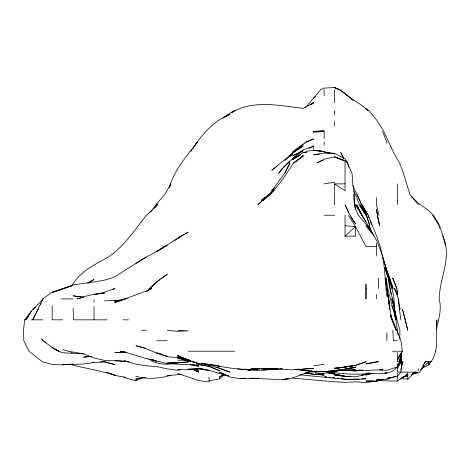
<?xml version="1.0" encoding="UTF-8"?>
<svg xmlns="http://www.w3.org/2000/svg" width="470" height="470" viewBox="0 0 470 470"><rect width="100%" height="100%" fill="white"/><g stroke="black" fill="none" stroke-linecap="round" stroke-linejoin="round"><path stroke-width="0.7" d="M324.124 138.609L324.124 131.571L313.666 132.188L313.666 131.571L324.124 130.325M399.764 339.352L399.935 330.287L395.517 314.947L396.768 319.829L394.624 309.372M401.304 352.6L401.086 361.665L401.063 358.874M436.395 328.195L436.936 319.829C435.238 334.663 440.366 352.759 428.711 364.514L430.802 361.665L428.711 364.861L421.326 368.686M399.518 359.573L399.377 361.665L400.751 353.299M24.693 319.829L26.161 319.829L31.279 311.293L24.693 319.829L23.5 330.287L23.829 340.75L29.028 351.207L42.253 361.665L52.194 364.391L62.657 364.855L68.232 364.462M401.157 366.547L401.404 365.149M401.65 363.757L402.014 361.665L400.916 372.123L397.332 376.305L386.875 378.385L391.058 377.263M436.407 329.593C438.434 319.547 442.088 309.46 439.168 299.149C439.415 278.093 452.487 256.796 442.764 236.163M400.751 370.031L403.06 361.665L401.58 365.589M169.165 187.935C174.117 170.187 186.49 156.351 197.371 142.034L194.116 146.681M170.122 185.903L170.91 183.864L164.77 194.327L156.78 203.792L156.78 205.513L154.395 208.216M400.428 353.839L397.332 360.42L397.332 361.665L401.445 361.665L401.145 354.691M71.716 285.848L52.194 292.005L42.882 298.914L32.818 319.829L38.799 308.062M285.225 172.754L290.025 162.949L284.497 173.407L269.263 194.327L261.367 200.279L269.621 194.327M40.461 304.795L41.125 303.491M397.332 352.388L397.332 359.509L399.001 356.313M431.619 361.665L425.45 361.665L419.839 372.123L418.253 372.123L412.672 373.615M401.445 361.665L397.332 368.797L397.332 363.839M26.161 319.829L31.279 311.087L32.73 309.372L35.732 307.298M397.332 359.509L402.402 351.207L400.981 340.75L390.852 315.911M71.986 285.507C79.877 271.607 94.881 264.575 108.2 257.078C124.18 246.503 134.543 230.083 146.323 215.413L156.78 205.513L156.046 204.785L150.365 212.34M422.647 365.731L423.447 364.573M424.251 363.41L425.45 361.665M190.844 151.328L191.648 150.165M193.299 147.844L192.488 149.002C201.877 134.626 213.638 120.761 229.995 114.245L225.688 116.96M282.288 168.742L278.645 173.407C283.874 166.386 290.008 158.784 298.632 156.099M305.518 107.601L313.666 98.013L315.341 96.632M147.703 290.812L154.178 284.667M42.952 299.413L33.047 309.372L34.786 308.126M420.744 369.649L428.711 361.741L428.711 364.861M282.776 168.26L289.685 161.662L288.151 162.949M301.194 157.509L303.203 155.529L293.774 162.949L303.203 156.134L293.615 162.949C284.626 176.35 275.931 190.509 262.994 200.549M400.822 378.609L407.79 379.155L415.098 372.123L411.726 374.566M311.093 104.781L313.666 102.337L310.758 104.569M274.492 187.894L271.83 190.415L273.393 189.011M156.78 281.906L146.828 291.329L156.78 281.73L167.244 274.345L160.799 278.857M271.83 192.688L261.367 201.389L274.474 190.238M345.039 215.242L345.039 236.163L355.502 226.581L348.364 215.242M209.079 380.865L219.537 378.861L224.372 374.531M150.535 289.391L151.587 288.457L146.323 290.995L114.944 302.557L114.944 300.242L121.225 300.307M157.286 281.871L159.794 279.715M314.782 97.331L313.666 98.283L320.563 89.741L324.124 88.096L334.581 87.543L339.522 89.741L345.039 93.424L353.193 100.198L348.299 96.409M397.332 366.864C389.748 376.676 376.564 372.792 365.954 373.298L369.444 372.969M160.211 249.846L164.218 246.621L159.072 250.199M270.027 194.327L261.367 201.289L257.848 204.785L260.868 202.388M285.037 160.211L286.142 159.33M288.345 157.573L292.745 154.054L282.288 161.598L271.83 170.193L277.623 165.934M223.021 118.223L229.995 113L234.495 110.656L232.245 112.254M178.189 237.99L180.645 236.163L178.289 237.891M231.634 112.659C253.007 99.523 279.779 105.568 303.203 108.394L313.666 102.766L311.921 104.035M297.974 148.085L292.745 151.91L305.994 142.034L313.666 138.944L306.375 142.034L304.789 143.144M299.137 147.233L300.301 146.387M301.464 145.536L303.203 144.261M174.211 240.893L177.701 238.355M156.78 251.785L157.926 250.992M306.27 152.492L303.203 152.515L292.745 159.542L297.052 156.968M377.116 380.671L397.332 381.099L407.79 374.108L405.833 375.042M71.763 285.866L52.194 292.546L73.114 284.855L94.029 281.982L104.493 280.126L111.819 277.993L114.944 276.666L146.323 256.89C161.063 249.97 173.894 239.87 188.159 232.151L178.283 237.967M411.262 375.148L415.891 372.123L412.778 373.691M219.537 378.861L219.537 376.975L223.585 374.361M219.537 376.975L223.708 374.361M298.286 156.234L300.13 155.135M135.865 263.329L146.323 257.078M87.878 283.134L94.029 279.497L87.878 283.058M156.78 251.221L167.244 245.381L164.853 246.621M300.741 154.612L292.745 158.883L296.018 157.385M112.33 289.779L114.944 288.457L104.493 292.193L94.729 294.514M322.849 160.205L317.109 162.949L324.124 159.236L334.581 156.927L345.039 160.487L347.265 162.949L352.048 173.407L352.811 183.864L354.404 194.327L354.498 204.785L355.502 208.821L358.281 215.242L367.393 225.7L372.193 233.702M412.284 374.155L416.778 372.123L408.63 372.123M123.763 376.699L125.408 377.951L135.865 380.647L141.746 378.039M299.531 152.762L292.745 155.752L299.214 152.492L303.203 149.877L313.666 146.317L313.666 145.436M309.09 148.297L313.666 146.317M395.376 376.317L386.875 379.525L376.417 379.96L380.6 379.484M114.944 302.557L125.202 298.914L127.499 298.573M376.417 380.853L379.208 379.954M401.515 377.774L407.79 375.788L402.913 376.975M170.728 375.301C159.459 378.556 147.233 379.596 135.865 376.223M338.764 370.566C330.539 371.588 322.596 375.23 314.23 372.123L299.02 369.637M135.865 380.647L135.865 379.12L137.957 378.497M382.692 379.531L376.417 381.264L365.954 382.457L355.502 381.863L345.039 382.333L334.581 381.787L292.745 378.121M82.156 297.633L77.209 298.914L83.572 296.764L94.029 294.214L104.493 293.121L98.912 293.95M168.636 375.348L167.244 375.689L181.185 374.349M311.663 371.323C301.605 373.409 292.875 379.825 282.288 379.625L287.863 378.626M125.202 298.914L114.944 301.153L117.735 300.941M180.492 369.667L177.701 370.26L167.244 368.85L156.78 366.582L146.323 365.825L135.865 364.156L125.408 361.224L104.493 360.396L94.029 357.981L83.572 353.845L68.056 351.207L62.657 349.627M383.391 379.496L376.417 380.929L365.954 381.076L372.234 380.941M288.562 378.562L282.288 379.778L250.91 378.08M313.666 371.559L305.905 372.775M169.335 363.498L167.244 363.868L173.518 363.533M340.157 369.708L334.581 370.683L324.124 371.635L345.039 369.238L355.502 367.035L345.039 369.032L355.502 367.528L345.039 368.856M334.581 182.284L324.124 183.864M361.777 375.084L371.535 373.374L355.502 376.758L345.039 376.388L334.581 375.007L345.039 376.329L350.62 376.235M359.685 370.149L355.502 370.789L345.039 370.243L334.581 370.947L338.065 370.595M135.865 379.12L145.63 377.657M313.666 365.877L324.124 364.309M95.422 294.467L96.82 294.261M371.535 373.274C357.84 374.86 343.899 374.202 330.281 372.123M310.177 371.271L311.575 371.1M88.454 356.536L83.572 357.124L91.938 356.536M306.17 152.257L304.119 152.492C312.938 148.549 322.191 151.105 330.998 153.408M319.242 154.166L313.666 154.806L324.124 153.079L334.581 153.32L345.039 158.69L347.6 162.949L348.834 167.132M245.334 378.168L240.452 378.673L229.995 377.058L219.537 372.123L223.456 373.75M412.672 373.509L418.253 372.98M245.334 378.097L240.452 378.538L250.91 378.65L258.582 378.133M363.169 370.149L353.405 370.613M259.975 368.721C242.109 371.271 224.449 367.058 206.988 364.003M119.827 300.776L121.225 300.671M334.581 371.03L355.502 369.743L345.039 370.243M69.625 364.368L73.114 364.121L69.625 364.315M263.459 369.996L271.83 369.42L261.367 370.307L241.151 369.197M334.581 370.947L345.039 370.231M303.203 369.079L313.666 368.374L292.745 369.79L250.91 368.598L259.276 368.609M104.493 300.859L114.944 300.242L117.735 300.589M66.84 364.473L62.657 364.708L83.572 363.997L94.029 362.44L104.493 361.959L114.944 364.62L104.493 361.724L100.304 361.9M358.986 379.061L345.039 379.296L355.502 379.507L365.954 378.755L361.777 378.938M124.015 352.253L114.944 352.547L126.8 352.512L120.114 351.207L125.408 352.101M294.837 369.332L299.719 369.185M92.637 362.206L94.029 362.17M173.518 362.869L188.159 361.923L177.701 362.875L167.244 363.01L177.701 362.805L167.244 363.516L146.323 358.528L125.408 352.347L126.8 352.529M329.593 372.123L333.154 372.081L328.912 372.123M278.105 368.715L261.367 368.75L271.83 369.044L282.288 368.674L280.89 368.691M315.059 374.085L324.124 374.02L313.666 374.414L305.994 372.734M303.203 152.515L306.123 152.509M324.124 131.571L313.666 131.571L313.666 132.188M334.581 204.785L334.581 183.864L345.039 183.864M156.046 204.785L157.691 204.785L156.78 203.792M324.124 215.242L334.581 215.242M345.039 236.163L355.502 236.163L355.502 226.581L345.039 225.7M376.417 246.621L365.954 246.621L355.502 226.581M42.882 298.914L43.451 298.914M61.159 298.914L73.114 298.914M31.279 319.829L42.782 319.829M62.657 319.829L52.194 319.829L52.194 305.676M107.019 319.829L73.614 319.829L73.114 308.296M123.146 319.829L128.533 319.829M141.505 330.287L146.323 330.287M156.78 340.75L167.244 340.75M397.332 340.75L393.355 340.75L392.849 330.287M188.159 351.207L234.653 351.207M392.327 351.207L397.332 351.207M398.119 351.207L402.402 351.207M435.261 351.207L435.813 351.207M116.343 360.672L114.944 360.666L127.035 361.559M124.015 360.725L125.408 360.737M177.701 369.702L188.159 369.778L198.616 368.738L188.159 369.173L198.616 369.156L209.079 370.366L198.616 368.239L209.079 370.401L228.602 376.041M257.883 370.055L250.91 369.878L246.033 369.203M177.701 360.132L187.465 360.408M297.627 369.661L303.203 369.814L301.811 369.684M71.023 352.729L72.415 352.77M380.6 369.655L382.692 369.731M384.783 372.945L386.875 373.027L385.482 372.927M294.837 369.608L303.203 370.007L300.418 369.679M177.701 330.287L188.159 330.851L177.701 331.368L167.244 330.287M190.25 361.101L188.159 360.995L192.43 361.395M379.208 369.667L382.692 369.866M204.891 363.692L202.106 363.527L209.079 365.19L205.807 364.091M311.575 373.75L304.601 373.35L313.666 374.091L305.994 372.651M201.407 363.551L204.891 363.833M347.829 370.131L352.012 370.489M315.059 374.232L324.124 375.13L317.849 374.373M326.215 376.822L324.817 376.681L326.215 376.864M192.342 364.497L193.74 364.649M196.525 364.961L198.616 365.196L167.244 363.657L170.728 363.545C163.237 365.196 155.024 363.345 148.737 358.91M77.297 353.193L79.389 353.434M81.48 353.675L83.572 353.916L62.657 352.735L58.315 351.207L52.194 347.524L58.926 351.207L52.194 347.577L43.123 340.75L41.736 338.858L42.829 340.274M223.72 374.978L227.903 375.465M315.059 374.038L316.451 374.208M329.006 377.198L330.398 377.369M332.49 377.622L334.581 377.874L333.189 377.61M127.576 361.665L128.956 361.829M347.13 370.143L355.502 371.177L361.078 370.119L355.502 370.354L365.954 370.501L376.417 369.884L386.875 370.331L397.332 366.982L400.399 361.665L397.332 365.983L400.522 361.665L400.199 353.998M186.067 359.95L177.701 358.022L188.159 360.895L192.23 361.471M69.625 364.285C84.623 368.239 100.087 370.601 114.944 375.201L106.62 372.357M177.701 357.511L188.159 360.895L192.171 361.471M337.372 378.08L338.764 378.297M340.856 378.614L345.039 379.249L299.719 374.802M237.661 368.715L240.452 369.15M206.289 365.725L198.616 364.497L209.079 366.477L219.537 370.701L209.732 366.453M207.681 365.948L209.079 366.171M327.543 152.973L324.729 152.492L334.581 153.479L334.581 154.178M328.953 153.214L330.363 153.455M125.408 377.434L114.944 375.401L108.505 373.057M243.936 369.185L250.91 370.683L244.635 369.115M213.956 364.978L219.537 366.171L209.079 364.35L198.616 363.621L192.036 361.665L177.701 355.579L188.159 359.856L177.701 356.654L190.103 360.42M190.25 364.485L198.616 366.306L193.74 364.896M331.791 371.459L334.581 372.123L332.49 371.559M142.14 347.295L135.865 345.744L146.323 348.834L156.78 353.117L167.244 356.648L177.701 357.799L190.103 360.613M143.538 347.641L145.63 348.158M161.662 354.257L156.78 352.858L167.244 356.442L165.281 355.526M203.845 363.457L219.537 368.345L229.995 372.123L215.613 366.823M193.041 369.226L198.616 371.03L194.04 369.255M177.701 357.4L188.159 360.895M205.713 364.05L209.079 365.249M177.701 373.45L198.616 380.541L209.079 381.963L209.079 376.958M150.899 359.197L156.78 361.454L152.862 359.82M343.735 160.482L334.581 156.927L343.735 160.517M334.581 87.667L339.857 89.741L345.039 93.765L339.522 89.741L334.581 87.543M227.38 375.371L228.684 375.918M43.792 341.12L46.195 342.624M334.581 183.864L345.039 190.744L345.039 160.487M365.954 108.57L368.715 110.656L376.417 119.65L383.873 131.571L393.525 152.492L399.565 162.949L403.501 173.407L409.875 194.327L418.253 204.785M346.672 95.146L345.039 93.883C352.212 100.034 361.424 103.852 367.916 110.656L366.447 109.093M411.038 196.272L418.253 203.081L428.711 210.595L433.358 215.242L439.168 224.742M369.385 230.347L365.954 225.7C375.389 234.183 378.755 245.569 382.839 257.078C385.048 270.044 385.177 283.234 386.875 296.276M350.837 216.981L355.502 223.932L350.144 215.242L345.039 204.785L348.805 213.28M359.767 205.948L360.925 207.687M361.7 208.85L365.954 215.242L359.415 204.785L355.502 194.504L353.751 191.055M365.954 221.629L355.561 204.785L368.269 225.7L370.871 232.239M432.612 215.242L439.168 225.7L439.168 228.414M352.77 185.726L357.047 194.327L365.954 214.455L360.613 204.785L366.547 215.242L369.772 225.7L366.3 215.242M367.587 214.631L362.123 204.785L368.269 215.242L376.67 236.163L380.248 246.621L382.68 257.078M362.141 215.242L356.718 204.785L361.971 215.242M391.169 317.867L396.145 330.287L390.799 316.563M343.505 158.355L340.75 152.492L343.323 158.149M356.842 194.327L365.954 214.455M362.253 215.883L362.822 217.169M373.38 235.505L369.291 225.7L370.354 229.19M382.598 131.571L386.875 142.034L386.875 143.315M390.793 316.563L392.086 319.829L390.852 314.947M396.792 288.457L392.667 277.993L396.921 288.457L397.332 295.037L396.915 289.92M368.169 215.895L368.938 217.857M370.483 221.781L371.77 225.048M387.121 271.578L393.061 288.457L382.862 257.777L386.875 270.932M394.107 307.28L394.213 308.673C395.147 294.238 389.654 280.819 384.848 267.536L386.687 274.427M392.168 288.457L386.875 273.387L388.296 277.993L391.034 294.032M391.68 305.447L393.096 309.372L387.732 288.457L385.982 277.993M439.609 225.7L443.051 236.163L445.613 245.922M388.625 277.993L390.476 284.268M395.623 291.894L394.671 288.457L398.396 298.914L400.046 309.372L399.189 305.888M387.574 294.308L388.808 298.914L389.242 304.49M386.528 282.934L386.875 284.344L385.905 277.993M355.502 208.821L354.498 204.785L353.487 194.327M378.955 215.242L376.417 204.785L376.417 197.711M392.832 301.699L392.186 298.914L392.779 301.699M393.161 303.097L394.459 308.673M390.817 315.646L391.739 319.829L388.408 298.914M377.71 216.635L379.601 225.7L376.417 209.397L377.416 215.242M388.414 280.784L388.702 282.176M388.995 283.575L394.777 309.372L391.769 298.914L394.882 309.372L395.617 319.829L393.549 309.372L395.775 319.829L398.096 334.47M385.124 278.681L385.394 280.055M385.664 281.43L386.875 287.611M401.163 358.874L401.674 361.665L401.151 358.181M387.791 294.731L386.875 288.457L388.719 298.914L389.706 309.372L388.925 303.097M387.997 296.124L388.202 297.516L387.045 288.457M398.108 298.914L400.81 319.829M388.49 299.607L388.755 301.699M393.625 301.006L393.895 304.49M378.344 277.993L378.52 288.457M418.253 368.809L418.253 370.865M407.79 379.155L407.79 372.123L397.332 372.123L397.332 368.997M397.332 183.864L397.332 204.597M397.332 373.245L397.332 381.099M386.875 332.725L386.875 340.75M376.417 243.284L376.417 255.903M376.417 294.696L376.417 298.914M334.581 89.741L334.581 102.801M334.581 110.656L334.581 114.997M334.581 121.113L334.581 125.895M324.124 89.741L324.124 95.892M324.124 142.034L324.124 145.312M313.666 147.551L313.666 150.359M94.029 299.819L94.029 302.163M94.029 306.516L94.029 319.829M366.089 288.457L365.954 298.914L365.954 284.297L366.089 288.457M292.745 152.879L284.902 160.029L292.745 152.973L303.203 145.864L292.745 152.879M299.948 152.492L292.745 158.484L300.348 152.492L303.203 150.77L299.948 152.492M365.954 361.806L355.502 365.349L345.039 367.17L334.581 368.174L345.039 367.07L355.502 365.349L365.954 361.806M371.523 373.491L365.954 375.048L371.535 373.491M376.417 361.882L365.954 363.903L378.538 361.665L376.417 361.882M355.502 365.331L334.581 368.633L355.502 365.331M342.947 370.113L340.157 370.419L342.947 370.102M324.124 371.717L313.666 371.394L303.203 370.119L313.666 371.3L324.124 371.717M324.124 151.487L313.666 150.377L324.124 151.534M83.572 297.269L73.114 295.841L83.572 297.275M334.581 373.979L326.909 372.616L345.039 376.253L334.581 373.979M198.616 363.574L192.471 361.665L198.616 363.621M198.616 372.105L192.735 369.232L198.616 372.105M405.246 319.829L402.443 309.372L407.79 330.287L405.246 319.829M395.158 313.555L394.618 311.463L395.176 313.555"/></g></svg>
